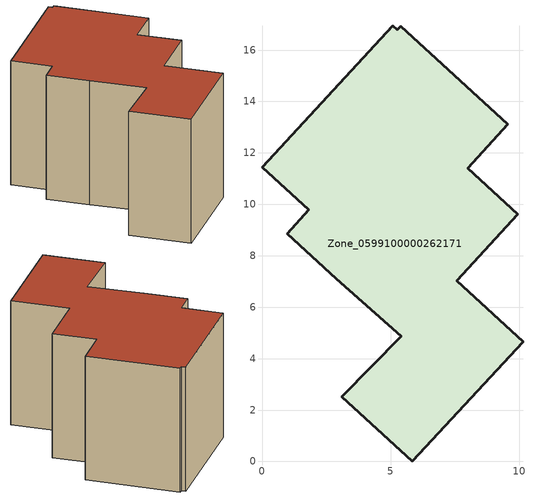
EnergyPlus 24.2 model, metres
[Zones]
Zone_0599100000262171
 floor ground (C_G): 3.1,2.51 5.42,4.88 2.89,7.1 0.98,8.86 1.82,9.78 0,11.45 5.08,16.95 5.27,16.79 5.4,16.93 9.55,13.11 8,11.4 9.95,9.61 7.58,7.03 10.15,4.66 5.84,0 z0
 wall outside (C_F): 10.15,4.66 7.58,7.03 9.95,9.61 8,11.4 9.55,13.11 5.4,16.93 5.27,16.79 5.08,16.95 0,11.45 1.82,9.78 0.98,8.86 2.89,7.1 5.42,4.88 3.1,2.51 5.84,0 10.15,4.66 z0:7.82
 roof outside (C_R): 5.42,4.88 3.1,2.51 5.84,0 10.15,4.66 7.58,7.03 9.95,9.61 8,11.4 9.55,13.11 5.4,16.93 5.27,16.79 5.08,16.95 0,11.45 1.82,9.78 0.98,8.86 2.89,7.1 z7.82
[BUILDING]
Pand.0599100000262171: North Axis=0; Terrain=City; Loads Convergence Tolerance Value=0.04; Temperature Convergence Tolerance Value=0.4; Solar Distribution=FullExterior; Maximum Number of Warmup Days=25; Minimum Number of Warmup Days=1
[Site:Location]
Rotterdam.The.Hague.AP_ZH_NLD Design_Conditions: Latitude=51.96; Longitude=4.45; Time Zone=1; Elevation=-4.5
[SITE:GROUNDTEMPERATURE:BUILDINGSURFACE]
18, 18, 18, 18, 18, 18, 18, 18, 18, 18, 18, 18
[MATERIAL] Thermal Absorptance=0.9; Solar Absorptance=0.7; Visible Absorptance=0.7
Name | Roughness | Thickness | Conductivity | Density | Specific Heat
G.TC.1975-1991 | MediumSmooth | 0.15 | 0.288461 | 540 | 1210
F.TC.1975-1991 | Rough | 0.3 | 0.230769 | 1920 | 840
R.TC.1975-1991 | MediumRough | 0.2 | 0.153846 | 1500 | 1000
[CONSTRUCTION]
C_G: G.TC.1975-1991
C_F: F.TC.1975-1991
C_R: R.TC.1975-1991
[ZONE]
Zone_0599100000262171: Type=1; Multiplier=1; Ceiling Height=Autocalculate; Volume=Autocalculate; Floor Area=autocalculate; Part of Total Floor Area=Yes
[ZONEINFILTRATION:DESIGNFLOWRATE]
Infil_Zone_0599100000262171: Zone or ZoneList or Space or SpaceList=Zone_0599100000262171; Schedule=AlwaysOn; Design Flow Rate Calculation Method=Flow/Area; Flow Rate per Floor Area=0.003; Constant Term Coefficient=1; Temperature Term Coefficient=0; Velocity Term Coefficient=0; Velocity Squared Term Coefficient=0
[HVACTEMPLATE:ZONE:IDEALLOADSAIRSYSTEM]
Zone_0599100000262171: Maximum Heating Supply Air Temperature=50; Minimum Cooling Supply Air Temperature=13; Maximum Heating Supply Air Humidity Ratio=0.0156; Minimum Cooling Supply Air Humidity Ratio=0.0077; Heating Limit=NoLimit; Cooling Limit=NoLimit; Dehumidification Control Type=ConstantSensibleHeatRatio; Cooling Sensible Heat Ratio=0.7; Dehumidification Setpoint=60; Humidification Control Type=None; Humidification Setpoint=30; Outdoor Air Method=None; Outdoor Air Flow Rate per Person=0.00944; Outdoor Air Flow Rate per Zone Floor Area=0; Outdoor Air Flow Rate per Zone=0; Demand Controlled Ventilation Type=None; Outdoor Air Economizer Type=NoEconomizer; Heat Recovery Type=None; Sensible Heat Recovery Effectiveness=0.7; Latent Heat Recovery Effectiveness=0.65
[ZONECONTROL:THERMOSTAT]
ThermostatControl_Zone_0599100000262171: Zone or ZoneList=Zone_0599100000262171; Control Type Schedule=DualSetpointControlType; Control 1=Thermostat_Zone_0599100000262171; Temperature Difference Between Cutout And Setpoint=0
[THERMOSTATSETPOINT:DUALSETPOINT]
Thermostat_Zone_0599100000262171: Heating Setpoint Temperature Schedule=HeatingSetpoint_Zone_0599100000262171; Cooling Setpoint Temperature Schedule=CoolingSetpoint_Zone_0599100000262171
[SCHEDULE:COMPACT]
HeatingSetpoint_Zone_0599100000262171: Through: 12/31, For: AllDays, Until: 24:00, 21
CoolingSetpoint_Zone_0599100000262171: Through: 12/31, For: AllDays, Until: 24:00, 24
DualSetpointControlType: Through: 12/31, For: AllDays, Until: 24:00, 4
AlwaysOn: Through: 12/31, For: AllDays, Until: 24:00, 1
